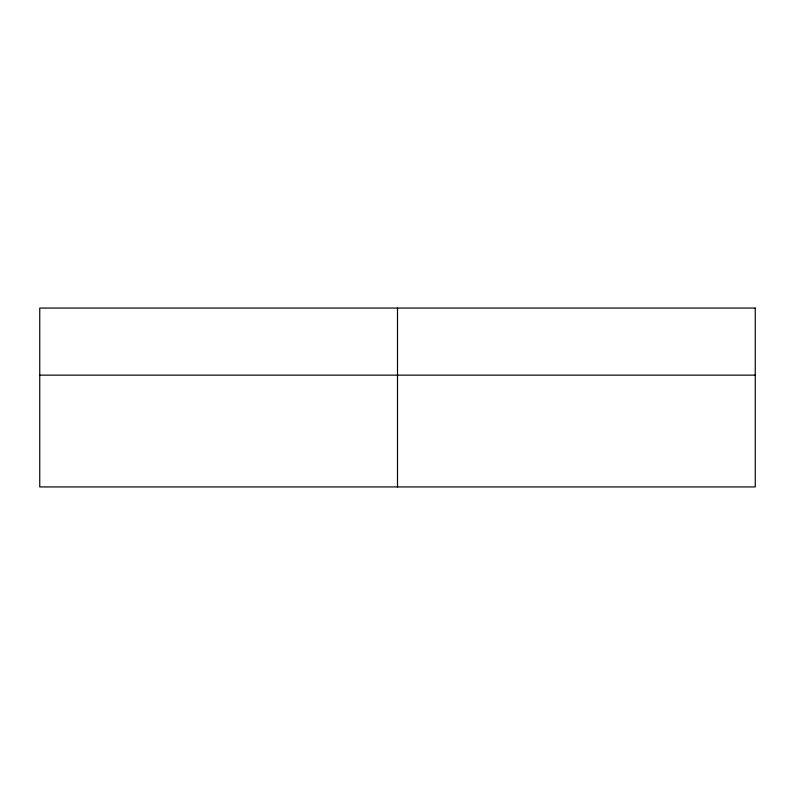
<?xml version="1.0" encoding="UTF-8"?>
<svg xmlns="http://www.w3.org/2000/svg" width="795" height="795" viewBox="0 0 795 795"><rect width="100%" height="100%" fill="white"/><g stroke="black" fill="none" stroke-linecap="round" stroke-linejoin="round"><path stroke-width="1.19" d="M39.75 375.141L755.25 375.141M397.5 308.062L397.5 486.938M755.25 308.062L39.75 308.062L39.75 486.938L755.25 486.938L755.25 308.062"/></g></svg>
